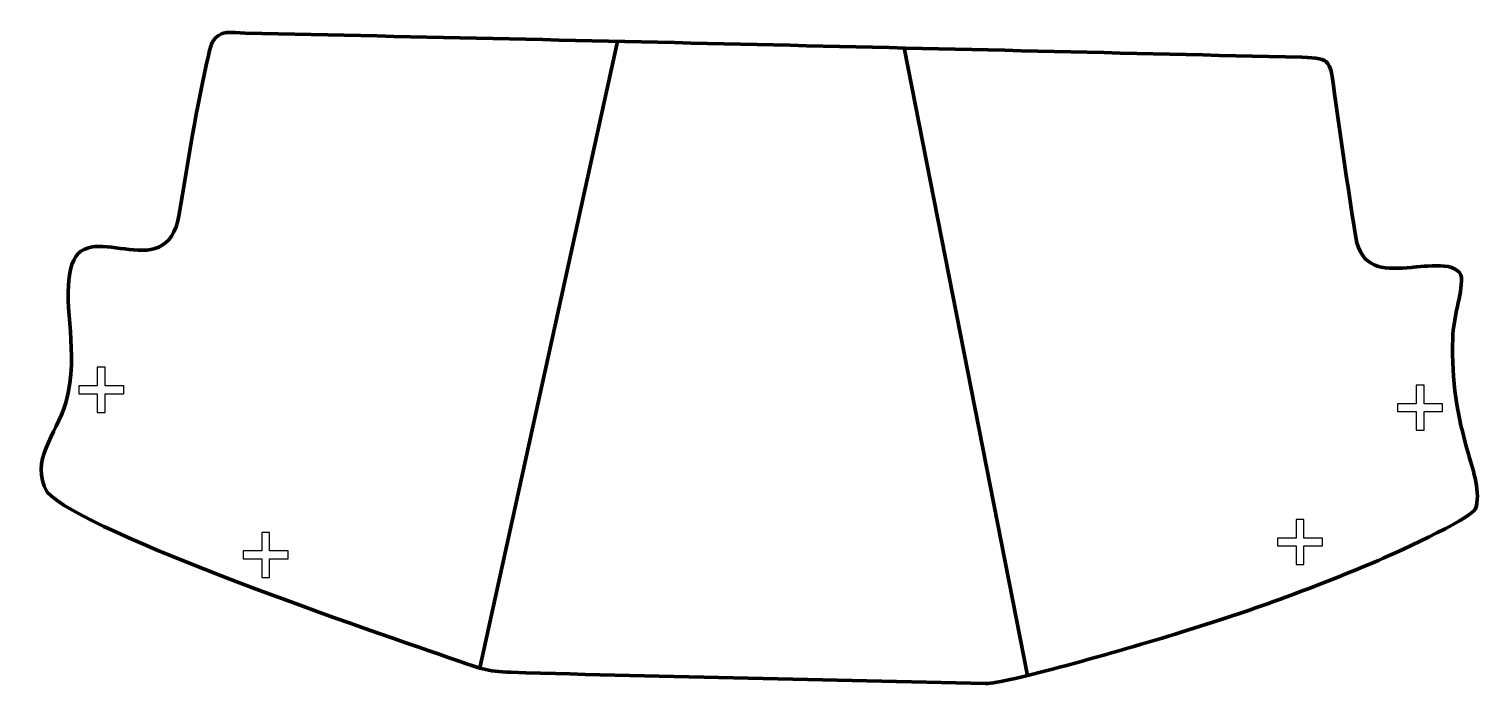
# Model space of a CAD drawing. Header units: millimetres. Extents: x 974 to 1511, y 112 to 355.
import ezdxf

# ---------------------------------------------------------------- set-up
doc = ezdxf.new("R2010")
doc.units = ezdxf.units.MM
doc.header["$MEASUREMENT"] = 0
doc.layers.add('layer 2', color=7, linetype='Continuous')
doc.layers.add('layer 3', color=7, linetype='Continuous')

msp = doc.modelspace()

# ---------------------------------------------------------------- linework, layer by layer
at = {"layer": 'layer 2', "color": 142, "lineweight": 158}
for points in [[(1140.6598, 117.6511), (1140.6598, 117.6511), (1191.6625, 350.2226), (1191.6625, 350.2226)], [(1297.8746, 347.7723), (1297.8746, 347.7723), (1343.4522, 115.3505), (1343.4522, 115.3505)]]:
    msp.add_open_spline(points, degree=3, dxfattribs=at)
at = {"layer": 'layer 2', "color": 142}
for points in [[(999.1644, 212.8262), (999.1644, 212.8262), (999.1644, 219.7407), (999.1644, 219.7407), (999.1644, 219.7407), (999.1644, 219.7407), (992.2853, 219.7407), (992.2853, 219.7407), (992.2853, 219.7407), (992.2853, 219.7407), (992.2853, 222.6335), (992.2853, 222.6335), (992.2853, 222.6335), (992.2853, 222.6335), (999.1644, 222.6335), (999.1644, 222.6335), (999.1644, 222.6335), (999.1644, 222.6335), (999.1644, 229.5126), (999.1644, 229.5126), (999.1644, 229.5126), (999.1644, 229.5126), (1002.0925, 229.5126), (1002.0925, 229.5126), (1002.0925, 229.5126), (1002.0925, 229.5126), (1002.0925, 222.6335), (1002.0925, 222.6335), (1002.0925, 222.6335), (1002.0925, 222.6335), (1008.9717, 222.6335), (1008.9717, 222.6335), (1008.9717, 222.6335), (1008.9717, 222.6335), (1008.9717, 219.7407), (1008.9717, 219.7407), (1008.9717, 219.7407), (1008.9717, 219.7407), (1002.0925, 219.7407), (1002.0925, 219.7407), (1002.0925, 219.7407), (1002.0925, 219.7407), (1002.0925, 212.8262), (1002.0925, 212.8262), (1002.0925, 212.8262), (1002.0925, 212.8262), (999.1644, 212.8262), (999.1644, 212.8262)], [(1487.3209, 206.2114), (1487.3209, 206.2114), (1487.3209, 213.1259), (1487.3209, 213.1259), (1487.3209, 213.1259), (1487.3209, 213.1259), (1480.4418, 213.1259), (1480.4418, 213.1259), (1480.4418, 213.1259), (1480.4418, 213.1259), (1480.4418, 216.0187), (1480.4418, 216.0187), (1480.4418, 216.0187), (1480.4418, 216.0187), (1487.3209, 216.0187), (1487.3209, 216.0187), (1487.3209, 216.0187), (1487.3209, 216.0187), (1487.3209, 222.8978), (1487.3209, 222.8978), (1487.3209, 222.8978), (1487.3209, 222.8978), (1490.249, 222.8978), (1490.249, 222.8978), (1490.249, 222.8978), (1490.249, 222.8978), (1490.249, 216.0187), (1490.249, 216.0187), (1490.249, 216.0187), (1490.249, 216.0187), (1497.1282, 216.0187), (1497.1282, 216.0187), (1497.1282, 216.0187), (1497.1282, 216.0187), (1497.1282, 213.1259), (1497.1282, 213.1259), (1497.1282, 213.1259), (1497.1282, 213.1259), (1490.249, 213.1259), (1490.249, 213.1259), (1490.249, 213.1259), (1490.249, 213.1259), (1490.249, 206.2114), (1490.249, 206.2114), (1490.249, 206.2114), (1490.249, 206.2114), (1487.3209, 206.2114), (1487.3209, 206.2114)], [(1442.8709, 156.4697), (1442.8709, 156.4697), (1442.8709, 163.3842), (1442.8709, 163.3842), (1442.8709, 163.3842), (1442.8709, 163.3842), (1435.9918, 163.3842), (1435.9918, 163.3842), (1435.9918, 163.3842), (1435.9918, 163.3842), (1435.9918, 166.277), (1435.9918, 166.277), (1435.9918, 166.277), (1435.9918, 166.277), (1442.8709, 166.277), (1442.8709, 166.277), (1442.8709, 166.277), (1442.8709, 166.277), (1442.8709, 173.1561), (1442.8709, 173.1561), (1442.8709, 173.1561), (1442.8709, 173.1561), (1445.799, 173.1561), (1445.799, 173.1561), (1445.799, 173.1561), (1445.799, 173.1561), (1445.799, 166.277), (1445.799, 166.277), (1445.799, 166.277), (1445.799, 166.277), (1452.6782, 166.277), (1452.6782, 166.277), (1452.6782, 166.277), (1452.6782, 166.277), (1452.6782, 163.3842), (1452.6782, 163.3842), (1452.6782, 163.3842), (1452.6782, 163.3842), (1445.799, 163.3842), (1445.799, 163.3842), (1445.799, 163.3842), (1445.799, 163.3842), (1445.799, 156.4697), (1445.799, 156.4697), (1445.799, 156.4697), (1445.799, 156.4697), (1442.8709, 156.4697), (1442.8709, 156.4697)], [(1060.0186, 151.7076), (1060.0186, 151.7076), (1060.0186, 158.6221), (1060.0186, 158.6221), (1060.0186, 158.6221), (1060.0186, 158.6221), (1053.1395, 158.6221), (1053.1395, 158.6221), (1053.1395, 158.6221), (1053.1395, 158.6221), (1053.1395, 161.5149), (1053.1395, 161.5149), (1053.1395, 161.5149), (1053.1395, 161.5149), (1060.0186, 161.5149), (1060.0186, 161.5149), (1060.0186, 161.5149), (1060.0186, 161.5149), (1060.0186, 168.394), (1060.0186, 168.394), (1060.0186, 168.394), (1060.0186, 168.394), (1062.9467, 168.394), (1062.9467, 168.394), (1062.9467, 168.394), (1062.9467, 168.394), (1062.9467, 161.5149), (1062.9467, 161.5149), (1062.9467, 161.5149), (1062.9467, 161.5149), (1069.8259, 161.5149), (1069.8259, 161.5149), (1069.8259, 161.5149), (1069.8259, 161.5149), (1069.8259, 158.6221), (1069.8259, 158.6221), (1069.8259, 158.6221), (1069.8259, 158.6221), (1062.9467, 158.6221), (1062.9467, 158.6221), (1062.9467, 158.6221), (1062.9467, 158.6221), (1062.9467, 151.7076), (1062.9467, 151.7076), (1062.9467, 151.7076), (1062.9467, 151.7076), (1060.0186, 151.7076), (1060.0186, 151.7076)]]:
    msp.add_open_spline(points, degree=3, knots=[0, 0, 0, 0, 0.07692308, 0.07692308, 0.07692308, 0.07692308, 0.15384615, 0.15384615, 0.15384615, 0.15384615, 0.23076923, 0.23076923, 0.23076923, 0.23076923, 0.30769231, 0.30769231, 0.30769231, 0.30769231, 0.38461538, 0.38461538, 0.38461538, 0.38461538, 0.46153846, 0.46153846, 0.46153846, 0.46153846, 0.53846154, 0.53846154, 0.53846154, 0.53846154, 0.61538462, 0.61538462, 0.61538462, 0.61538462, 0.69230769, 0.69230769, 0.69230769, 0.69230769, 0.76923077, 0.76923077, 0.76923077, 0.76923077, 0.84615385, 0.84615385, 0.84615385, 0.84615385, 1, 1, 1, 1], dxfattribs=at)
at = {"layer": 'layer 3', "color": 242, "lineweight": 158}
msp.add_open_spline([(1041.6766, 349.7406), (1044.5056, 354.791), (1048.8158, 353.3843), (1053.9365, 353.2745), (1053.9365, 353.2745), (1184.3026, 350.4773), (1314.6712, 347.3808), (1445.0319, 344.3194), (1445.0319, 344.3194), (1456.2363, 344.0563), (1455.4777, 342.8449), (1457.165, 330.7505), (1457.165, 330.7505), (1459.7074, 312.5987), (1462.3509, 293.7026), (1465.3577, 275.656), (1465.3577, 275.656), (1468.523, 265.2409), (1476.0543, 265.8876), (1485.6169, 266.4858), (1485.6169, 266.4858), (1489.978, 266.7585), (1503.4771, 269.1668), (1504.1316, 262.5865), (1504.1316, 262.5865), (1504.2435, 256.1618), (1501.0396, 248.4336), (1500.8728, 240.1897), (1500.8728, 240.1897), (1500.5422, 223.8529), (1502.2617, 212.5137), (1506.8261, 196.9291), (1506.8261, 196.9291), (1508.3967, 191.5663), (1511.3221, 182.5368), (1509.3194, 177.1458), (1509.3194, 177.1458), (1507.1914, 173.0898), (1477.4452, 159.687), (1472.1455, 157.4676), (1472.1455, 157.4676), (1447.8852, 147.3076), (1425.8663, 139.2041), (1400.3556, 131.4029), (1400.3556, 131.4029), (1376.6822, 124.1636), (1335.1081, 112.2373), (1327.9844, 112.4042), (1327.9844, 112.4042), (1269.4667, 113.7756), (1210.752, 114.8457), (1152.2649, 116.5613), (1152.2649, 116.5613), (1143.262, 116.8254), (1140.3152, 118.1786), (1131.9945, 121.0577), (1131.9945, 121.0577), (1103.3043, 130.9761), (994.8111, 167.7791), (980.6206, 183.2763), (980.6206, 183.2763), (973.9064, 195.0206), (984.0185, 204.3026), (987.4923, 216.3797), (987.4923, 216.3797), (992.8218, 236.2631), (986.0963, 250.45), (989.2914, 265.7661), (989.2914, 265.7661), (993.7728, 287.2486), (1024.8774, 257.6531), (1029.4962, 286.2541), (1029.4962, 286.2541), (1032.6216, 305.6069), (1035.9021, 326.0567), (1040.3307, 345.0311), (1040.3307, 345.0311), (1040.6711, 346.4893), (1041.0769, 348.3711), (1041.6766, 349.7406)], degree=3, knots=[0, 0, 0, 0, 0.04761905, 0.04761905, 0.04761905, 0.04761905, 0.0952381, 0.0952381, 0.0952381, 0.0952381, 0.14285714, 0.14285714, 0.14285714, 0.14285714, 0.19047619, 0.19047619, 0.19047619, 0.19047619, 0.23809524, 0.23809524, 0.23809524, 0.23809524, 0.28571429, 0.28571429, 0.28571429, 0.28571429, 0.33333333, 0.33333333, 0.33333333, 0.33333333, 0.38095238, 0.38095238, 0.38095238, 0.38095238, 0.42857143, 0.42857143, 0.42857143, 0.42857143, 0.47619048, 0.47619048, 0.47619048, 0.47619048, 0.52380952, 0.52380952, 0.52380952, 0.52380952, 0.57142857, 0.57142857, 0.57142857, 0.57142857, 0.61904762, 0.61904762, 0.61904762, 0.61904762, 0.66666667, 0.66666667, 0.66666667, 0.66666667, 0.71428571, 0.71428571, 0.71428571, 0.71428571, 0.76190476, 0.76190476, 0.76190476, 0.76190476, 0.80952381, 0.80952381, 0.80952381, 0.80952381, 0.85714286, 0.85714286, 0.85714286, 0.85714286, 0.9047619, 0.9047619, 0.9047619, 0.9047619, 1, 1, 1, 1], dxfattribs=at)

doc.saveas('drawing.dxf')
